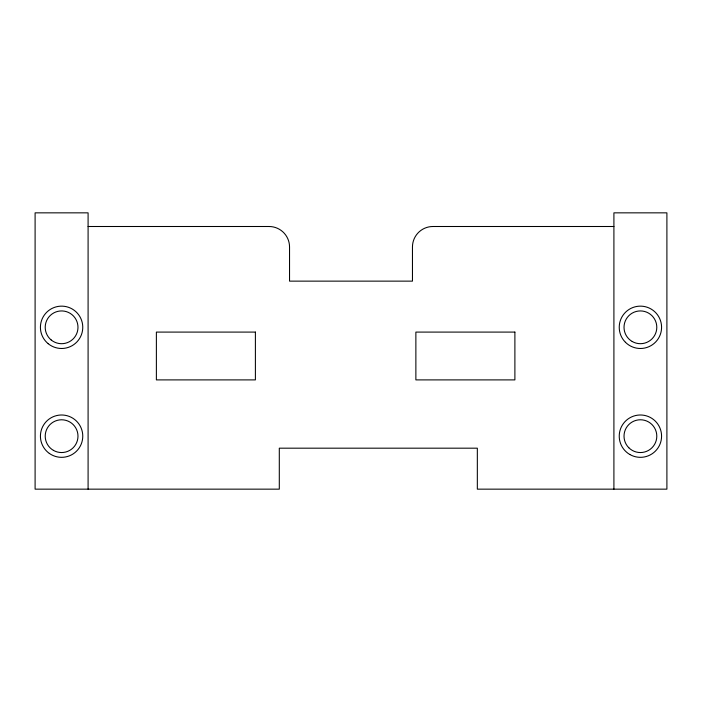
<?xml version="1.0" encoding="UTF-8"?>
<svg xmlns="http://www.w3.org/2000/svg" width="702" height="702" viewBox="0 0 702 702"><rect width="100%" height="100%" fill="white"/><g stroke="black" fill="none" stroke-linecap="round" stroke-linejoin="round"><path stroke-width="1.05" d="M88.092 226.5L269.05 226.5A20.49 20.49 0 0 1 289.54 246.99L289.54 281.133L412.46 281.133L412.46 246.99A20.49 20.49 0 0 1 432.95 226.5L613.908 226.5M613.908 489.154L613.908 212.846L666.9 212.846L666.9 489.154L477.334 489.154L477.334 448.183L279.299 448.183L279.299 489.154L35.1 489.154L35.1 212.846L88.092 212.846L88.092 489.154M255.396 332.09L156.379 332.09L156.379 379.896L255.396 379.896L255.396 332.09M514.891 332.09L415.874 332.09L415.874 379.896L514.891 379.896L514.891 332.09M629.817 454.492A21.165 21.165 0 0 0 661.574 436.161A21.165 21.165 0 0 0 629.817 417.83A21.165 21.165 0 0 0 629.817 454.492M625.438 342.278A21.165 21.165 0 0 0 660.854 332.792A21.165 21.165 0 0 0 634.924 306.862A21.165 21.165 0 0 0 625.438 342.278M49.307 453.395A21.165 21.165 0 0 0 82.669 438.188A21.165 21.165 0 0 0 52.817 416.9A21.165 21.165 0 0 0 49.307 453.395M48.192 343.699A21.165 21.165 0 0 0 82.485 330.73A21.165 21.165 0 0 0 54.107 307.511A21.165 21.165 0 0 0 48.192 343.699M53.405 450.359A16.392 16.392 0 0 0 77.983 436.161A16.392 16.392 0 0 0 53.405 421.972A16.392 16.392 0 0 0 53.405 450.359M51.202 339.987A16.392 16.392 0 0 0 77.764 329.975A16.392 16.392 0 0 0 55.818 311.978A16.392 16.392 0 0 0 51.202 339.987M632.212 341.505A16.392 16.392 0 0 0 656.791 327.308A16.392 16.392 0 0 0 632.212 313.118A16.392 16.392 0 0 0 632.212 341.505M628.817 447.753A16.392 16.392 0 0 0 656.238 440.408A16.392 16.392 0 0 0 636.161 420.331A16.392 16.392 0 0 0 628.817 447.753"/></g></svg>
